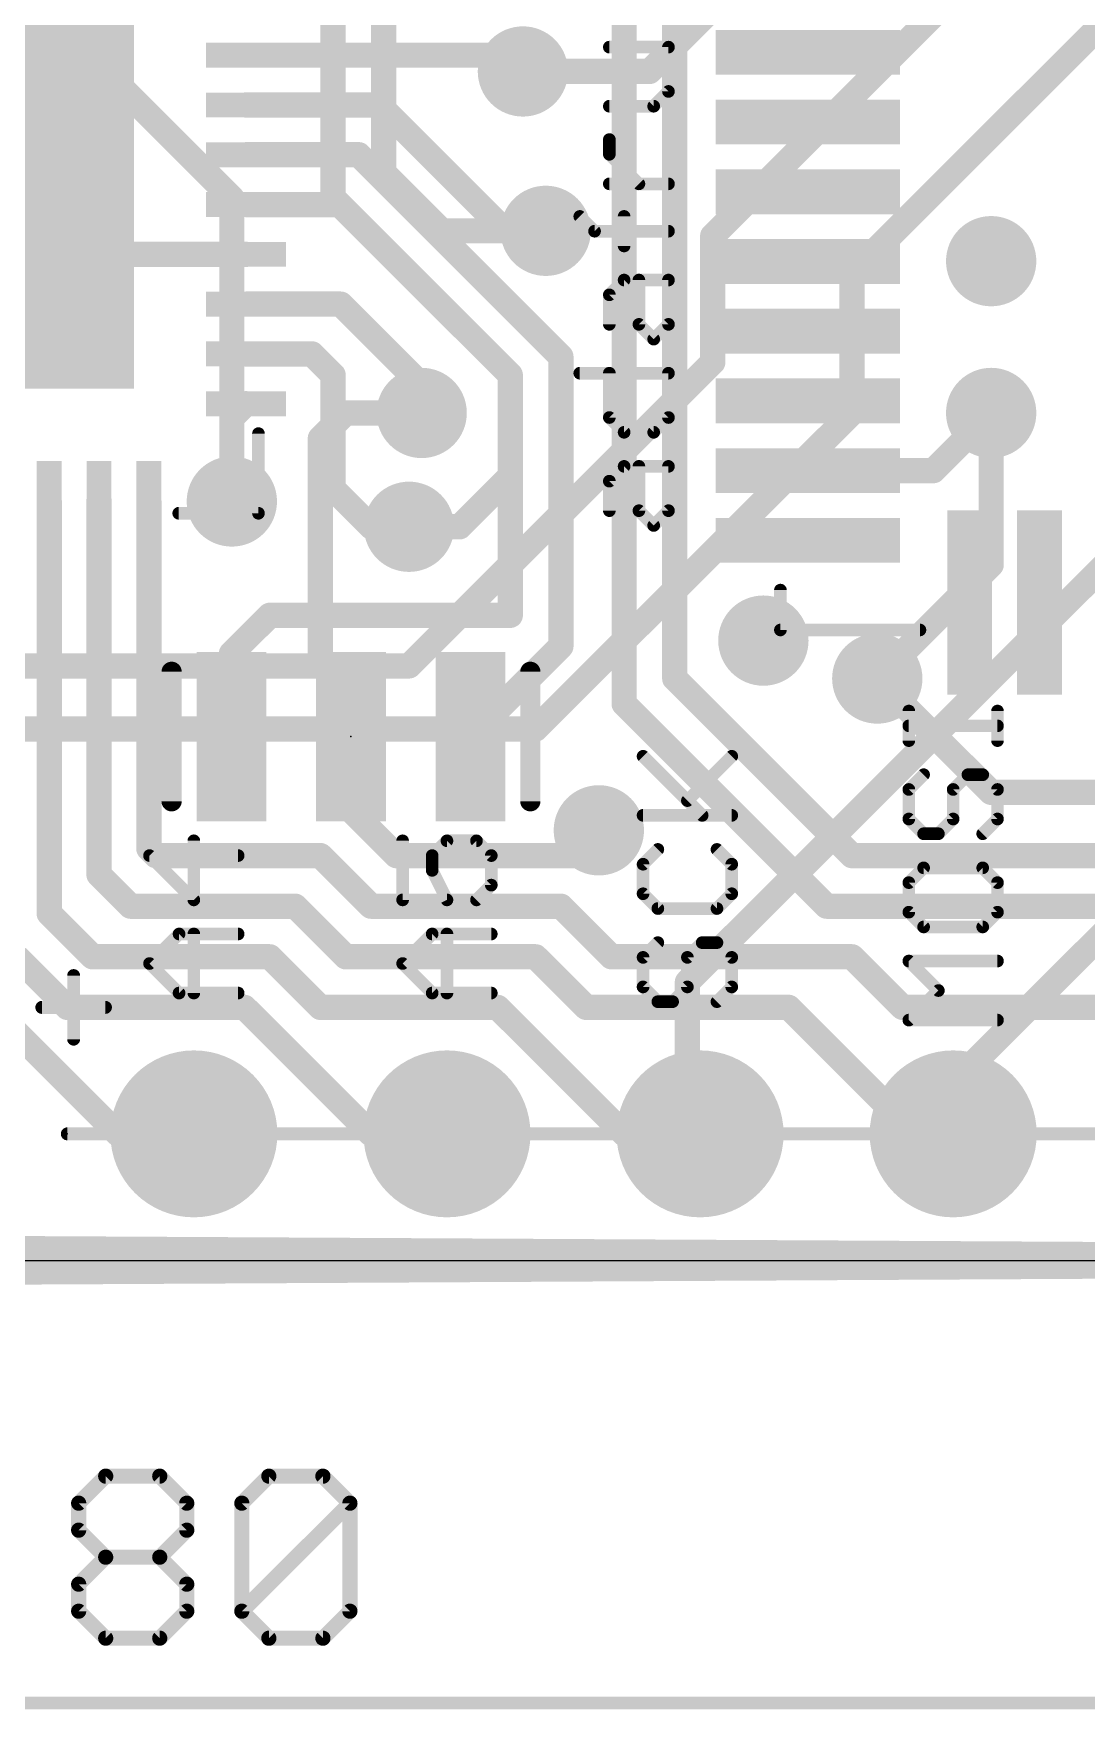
# Model space of a CAD drawing. Extents: x -8.4 to 62, y -6.5 to 32.8.
# Drawn here: x 25.06 to 35.63, y -4.51 to 12.32 of the extents above; entities that cross this region are included whole.
import ezdxf

# ---------------------------------------------------------------- set-up
doc = ezdxf.new("R2010")
doc.units = 0
for name, color, linetype in [('1', 12, 'CONTINUOUS'), ('16', 132, 'CONTINUOUS'), ('17', 110, 'CONTINUOUS'), ('18', 110, 'CONTINUOUS'), ('20', 53, 'CONTINUOUS'), ('21', 40, 'CONTINUOUS'), ('23', 40, 'CONTINUOUS'), ('47', 253, 'CONTINUOUS')]:
    doc.layers.add(name, color=color, linetype=linetype)

# ---------------------------------------------------------------- blocks, each defined once
blk = doc.blocks.new('RECT')
blk.add_solid([(-0.5, -0.5), (0.5, -0.5), (-0.5, 0.5), (0.5, 0.5)])
blk = doc.blocks.new('ROUNDP')
at = {"const_width": 0.5}
blk.add_lwpolyline([(0, -0.25, 1), (0, 0.25, 1), (0, -0.25)], format="xyb", dxfattribs=at)
blk = doc.blocks.new('ROUNDV')
at = {"const_width": 0.5}
blk.add_lwpolyline([(0, -0.25, 1), (0, 0.25, 1), (0, -0.25)], format="xyb", dxfattribs=at)

msp = doc.modelspace()

# ---------------------------------------------------------------- linework, layer by layer
at = {"layer": '1', "const_width": 0.254}
for points in [[(26.2182, 13.6452), (23.876, 11.303)], [(31.496, 12.827), (31.496, 5.842)], [(30.988, 12.573), (30.988, 5.588)], [(29.7546, 12.1016), (27.1932, 12.1016)], [(29.7546, 12.1016), (29.9182, 11.938)], [(29.9182, 11.938), (29.972, 11.938)], [(27.1932, 11.6016), (28.5304, 11.6016)], [(28.5304, 11.6016), (29.7942, 10.3378)], [(25.0774, 10.1016), (23.876, 11.303)], [(27.1932, 11.1016), (28.3254, 11.1016)], [(28.3254, 11.1016), (30.353, 9.074)], [(27.1932, 10.6016), (28.1334, 10.6016)], [(28.1334, 10.6016), (29.845, 8.89)], [(29.7942, 10.3378), (30.2006, 10.3378)], [(27.1932, 10.1016), (25.0774, 10.1016)], [(27.1932, 9.6016), (28.1436, 9.6016)], [(28.1436, 9.6016), (28.956, 8.7892)], [(27.1932, 9.1016), (27.8554, 9.1016)], [(27.8554, 9.1016), (28.067, 8.89)], [(30.353, 9.074), (30.353, 6.166)], [(28.067, 8.89), (28.067, 7.747)], [(29.845, 8.89), (29.845, 6.477)], [(28.956, 8.7892), (28.956, 8.509)], [(27.1932, 8.6016), (27.051, 8.4594)], [(27.051, 8.4594), (27.051, 7.62)], [(34.671, 8.509), (34.092, 7.93)], [(34.092, 7.93), (32.831, 7.93)], [(25.2182, 7.6266), (25.2182, 3.4838)], [(25.7182, 7.6266), (25.7182, 3.8728)], [(26.2182, 7.6266), (26.2182, 4.1348)], [(28.067, 7.747), (28.448, 7.366)], [(28.448, 7.366), (28.829, 7.366)], [(27.432, 6.477), (27.0466, 6.0916)], [(29.845, 6.477), (27.432, 6.477)], [(30.353, 6.166), (29.4466, 5.2596)], [(27.0466, 6.0916), (27.0466, 5.2596)], [(31.496, 5.842), (33.274, 4.064)], [(34.671, 4.699), (33.528, 5.842)], [(30.988, 5.588), (33.02, 3.556)], [(28.2466, 5.2596), (28.2466, 4.5194)], [(41.148, 4.699), (34.671, 4.699)], [(28.2466, 4.5194), (28.702, 4.064)], [(26.2182, 4.1348), (26.289, 4.064)], [(26.289, 4.064), (27.94, 4.064)], [(27.94, 4.064), (28.448, 3.556)], [(28.702, 4.064), (30.607, 4.064)], [(33.274, 4.064), (40.513, 4.064)], [(25.7182, 3.8728), (26.035, 3.556)], [(25.2182, 3.4838), (25.654, 3.048)], [(26.035, 3.556), (27.686, 3.556)], [(27.686, 3.556), (28.194, 3.048)], [(28.448, 3.556), (30.353, 3.556)], [(30.353, 3.556), (30.861, 3.048)], [(33.02, 3.556), (38.227, 3.556)], [(25.4, 2.54), (24.892, 3.048)], [(25.654, 3.048), (27.432, 3.048)], [(27.432, 3.048), (27.94, 2.54)], [(28.194, 3.048), (30.099, 3.048)], [(30.099, 3.048), (30.607, 2.54)], [(30.861, 3.048), (33.274, 3.048)], [(33.274, 3.048), (33.782, 2.54)], [(24.638, 2.54), (25.908, 1.27)], [(25.4, 2.54), (27.178, 2.54)], [(27.178, 2.54), (28.448, 1.27)], [(27.94, 2.54), (29.718, 2.54)], [(29.718, 2.54), (30.988, 1.27)], [(30.607, 2.54), (32.639, 2.54)], [(32.639, 2.54), (33.909, 1.27)], [(33.782, 2.54), (36.068, 2.54)], [(25.908, 1.27), (26.67, 1.27)], [(28.448, 1.27), (29.21, 1.27)], [(30.988, 1.27), (31.75, 1.27)], [(33.909, 1.27), (34.29, 1.27)], [(-0.254, -0.254), (46.355, 0)]]:
    msp.add_lwpolyline(points, dxfattribs=at)
at = {"layer": '1', "const_width": 0.127}
for points in [[(27.1932, 12.1651, 1), (27.1932, 12.0381)], [(29.7995, 12.1465, 1), (29.7097, 12.0567)], [(29.7546, 12.0381, 1), (29.7546, 12.1651)], [(29.9182, 12.0015, 1), (29.9182, 11.8745)], [(29.8733, 11.8931, 1), (29.9631, 11.9829)], [(29.972, 11.8745, 1), (29.972, 12.0015)], [(27.1932, 11.6651, 1), (27.1932, 11.5381)], [(28.5753, 11.6465, 1), (28.4855, 11.5567)], [(28.5304, 11.5381, 1), (28.5304, 11.6651)], [(27.1932, 11.1651, 1), (27.1932, 11.0381)], [(28.3703, 11.1465, 1), (28.2805, 11.0567)], [(28.3254, 11.0381, 1), (28.3254, 11.1651)], [(27.1932, 10.6651, 1), (27.1932, 10.5381)], [(28.1783, 10.6465, 1), (28.0885, 10.5567)], [(28.1334, 10.5381, 1), (28.1334, 10.6651)], [(29.7942, 10.4013, 1), (29.7942, 10.2743)], [(29.7493, 10.2929, 1), (29.8391, 10.3827)], [(30.2006, 10.2743, 1), (30.2006, 10.4013)], [(25.0774, 10.1651, 1), (25.0774, 10.0381)], [(25.0325, 10.0567, 1), (25.1223, 10.1465)], [(27.1932, 10.0381, 1), (27.1932, 10.1651)], [(27.1932, 9.6651, 1), (27.1932, 9.5381)], [(28.1885, 9.6465, 1), (28.0987, 9.5567)], [(28.1436, 9.5381, 1), (28.1436, 9.6651)], [(27.1932, 9.1651, 1), (27.1932, 9.0381)], [(27.9003, 9.1465, 1), (27.8105, 9.0567)], [(27.8554, 9.0381, 1), (27.8554, 9.1651)], [(30.4165, 9.074, 1), (30.2895, 9.074)], [(30.3081, 9.0291, 1), (30.3979, 9.1189)], [(28.1305, 8.89, 1), (28.0035, 8.89)], [(28.0221, 8.8451, 1), (28.1119, 8.9349)], [(29.9085, 8.89, 1), (29.7815, 8.89)], [(29.8001, 8.8451, 1), (29.8899, 8.9349)], [(29.0195, 8.7892, 1), (28.8925, 8.7892)], [(28.9111, 8.7443, 1), (29.0009, 8.8341)], [(27.1145, 8.4594, 1), (26.9875, 8.4594)], [(27.2381, 8.5567, 1), (27.1483, 8.6465)], [(34.7159, 8.4641, 1), (34.6261, 8.5539)], [(27.0061, 8.5043, 1), (27.0959, 8.4145)], [(28.8925, 8.509, 1), (29.0195, 8.509)], [(32.831, 7.9935, 1), (32.831, 7.8665)], [(34.0471, 7.9749, 1), (34.1369, 7.8851)], [(34.092, 7.8665, 1), (34.092, 7.9935)], [(25.2817, 7.6266, 1), (25.1547, 7.6266)], [(25.7817, 7.6266, 1), (25.6547, 7.6266)], [(26.2817, 7.6266, 1), (26.1547, 7.6266)], [(28.1119, 7.7919, 1), (28.0221, 7.7021)], [(28.0035, 7.747, 1), (28.1305, 7.747)], [(26.9875, 7.62, 1), (27.1145, 7.62)], [(28.448, 7.4295, 1), (28.448, 7.3025)], [(28.4031, 7.3211, 1), (28.4929, 7.4109)], [(28.829, 7.3025, 1), (28.829, 7.4295)], [(27.432, 6.5405, 1), (27.432, 6.4135)], [(27.4769, 6.4321, 1), (27.3871, 6.5219)], [(29.845, 6.4135, 1), (29.845, 6.5405)], [(29.7815, 6.477, 1), (29.9085, 6.477)], [(30.2895, 6.166, 1), (30.4165, 6.166)], [(30.3979, 6.1211, 1), (30.3081, 6.2109)], [(27.1101, 6.0916, 1), (26.9831, 6.0916)], [(27.0017, 6.1365, 1), (27.0915, 6.0467)], [(31.5409, 5.8869, 1), (31.4511, 5.7971)], [(31.4325, 5.842, 1), (31.5595, 5.842)], [(33.5729, 5.8869, 1), (33.4831, 5.7971)], [(31.0329, 5.6329, 1), (30.9431, 5.5431)], [(30.9245, 5.588, 1), (31.0515, 5.588)], [(28.3101, 5.2596, 1), (28.1831, 5.2596)], [(26.9831, 5.2596, 1), (27.1101, 5.2596)], [(29.4017, 5.3045, 1), (29.4915, 5.2147)], [(34.671, 4.7625, 1), (34.671, 4.6355)], [(34.6261, 4.6541, 1), (34.7159, 4.7439)], [(28.2915, 4.5643, 1), (28.2017, 4.4745)], [(28.1831, 4.5194, 1), (28.3101, 4.5194)], [(26.2631, 4.1797, 1), (26.1733, 4.0899)], [(26.1547, 4.1348, 1), (26.2817, 4.1348)], [(26.289, 4.1275, 1), (26.289, 4.0005)], [(26.2441, 4.0191, 1), (26.3339, 4.1089)], [(27.9849, 4.1089, 1), (27.8951, 4.0191)], [(27.94, 4.0005, 1), (27.94, 4.1275)], [(28.702, 4.1275, 1), (28.702, 4.0005)], [(28.6571, 4.0191, 1), (28.7469, 4.1089)], [(30.607, 4.0005, 1), (30.607, 4.1275)], [(33.274, 4.1275, 1), (33.274, 4.0005)], [(33.2291, 4.0191, 1), (33.3189, 4.1089)], [(25.7631, 3.9177, 1), (25.6733, 3.8279)], [(25.6547, 3.8728, 1), (25.7817, 3.8728)], [(25.2631, 3.5287, 1), (25.1733, 3.4389)], [(25.1547, 3.4838, 1), (25.2817, 3.4838)], [(26.035, 3.6195, 1), (26.035, 3.4925)], [(25.9901, 3.5111, 1), (26.0799, 3.6009)], [(27.7309, 3.6009, 1), (27.6411, 3.5111)], [(27.686, 3.4925, 1), (27.686, 3.6195)], [(28.448, 3.6195, 1), (28.448, 3.4925)], [(28.4031, 3.5111, 1), (28.4929, 3.6009)], [(30.3979, 3.6009, 1), (30.3081, 3.5111)], [(30.353, 3.4925, 1), (30.353, 3.6195)], [(33.02, 3.6195, 1), (33.02, 3.4925)], [(32.9751, 3.5111, 1), (33.0649, 3.6009)], [(25.654, 3.1115, 1), (25.654, 2.9845)], [(25.6091, 3.0031, 1), (25.6989, 3.0929)], [(27.4769, 3.0929, 1), (27.3871, 3.0031)], [(27.432, 2.9845, 1), (27.432, 3.1115)], [(28.194, 3.1115, 1), (28.194, 2.9845)], [(28.1491, 3.0031, 1), (28.2389, 3.0929)], [(30.1439, 3.0929, 1), (30.0541, 3.0031)], [(30.099, 2.9845, 1), (30.099, 3.1115)], [(30.861, 3.1115, 1), (30.861, 2.9845)], [(30.8161, 3.0031, 1), (30.9059, 3.0929)], [(33.3189, 3.0929, 1), (33.2291, 3.0031)], [(33.274, 2.9845, 1), (33.274, 3.1115)], [(25.4, 2.6035, 1), (25.4, 2.4765)], [(25.3551, 2.4951, 1), (25.4449, 2.5849)], [(27.2229, 2.5849, 1), (27.1331, 2.4951)], [(27.178, 2.4765, 1), (27.178, 2.6035)], [(27.94, 2.6035, 1), (27.94, 2.4765)], [(27.8951, 2.4951, 1), (27.9849, 2.5849)], [(29.7629, 2.5849, 1), (29.6731, 2.4951)], [(29.718, 2.4765, 1), (29.718, 2.6035)], [(30.607, 2.6035, 1), (30.607, 2.4765)], [(30.5621, 2.4951, 1), (30.6519, 2.5849)], [(32.6839, 2.5849, 1), (32.5941, 2.4951)], [(32.639, 2.4765, 1), (32.639, 2.6035)], [(33.782, 2.6035, 1), (33.782, 2.4765)], [(33.7371, 2.4951, 1), (33.8269, 2.5849)], [(25.908, 1.3335, 1), (25.908, 1.2065)], [(25.8631, 1.2251, 1), (25.9529, 1.3149)], [(26.67, 1.2065, 1), (26.67, 1.3335)], [(28.448, 1.3335, 1), (28.448, 1.2065)], [(28.4031, 1.2251, 1), (28.4929, 1.3149)], [(29.21, 1.2065, 1), (29.21, 1.3335)], [(30.988, 1.3335, 1), (30.988, 1.2065)], [(30.9431, 1.2251, 1), (31.0329, 1.3149)], [(31.75, 1.2065, 1), (31.75, 1.3335)], [(33.909, 1.3335, 1), (33.909, 1.2065)], [(33.8641, 1.2251, 1), (33.9539, 1.3149)], [(34.29, 1.2065, 1), (34.29, 1.3335)]]:
    msp.add_lwpolyline(points, format="xyb", dxfattribs=at)
at = {"layer": '16', "const_width": 0.254}
for points in [[(21.209, 16.51), (27.051, 10.668)], [(28.067, 15.367), (28.067, 10.668)], [(34.798, 15.494), (31.242, 11.938)], [(28.575, 10.922), (28.575, 15.113)], [(33.274, 9.906), (36.83, 13.462)], [(31.877, 10.287), (34.544, 12.954)], [(31.242, 11.938), (29.972, 11.938)], [(29.1592, 10.3378), (28.575, 10.922)], [(27.051, 10.668), (27.051, 7.62)], [(28.067, 10.668), (29.845, 8.89)], [(29.1592, 10.3378), (30.2006, 10.3378)], [(31.877, 9.017), (31.877, 10.287)], [(33.274, 8.509), (33.274, 9.906)], [(28.829, 5.969), (31.877, 9.017)], [(29.845, 8.89), (29.845, 7.874)], [(27.94, 8.255), (28.194, 8.509)], [(28.194, 8.509), (28.956, 8.509)], [(30.099, 5.334), (33.274, 8.509)], [(34.671, 6.985), (34.671, 8.509)], [(27.94, 8.255), (27.94, 5.969)], [(29.845, 7.874), (29.337, 7.366)], [(29.337, 7.366), (28.829, 7.366)], [(35.814, 6.985), (31.623, 2.794)], [(33.528, 5.842), (34.671, 6.985)], [(27.94, 5.969), (24.003, 5.969)], [(27.94, 5.969), (28.829, 5.969)], [(30.099, 5.334), (23.368, 5.334)], [(36.322, 3.81), (34.29, 1.778)], [(31.623, 2.794), (31.623, 1.397)], [(34.29, 1.778), (34.29, 1.27)], [(31.623, 1.397), (31.75, 1.27)], [(-0.127, 0.254), (46.355, 0)]]:
    msp.add_lwpolyline(points, dxfattribs=at)
at = {"layer": '16', "const_width": 0.127}
for points in [[(29.972, 12.0015, 1), (29.972, 11.8745)], [(31.1971, 11.9829, 1), (31.2869, 11.8931)], [(31.242, 11.8745, 1), (31.242, 12.0015)], [(28.6199, 10.9669, 1), (28.5301, 10.8771)], [(28.5115, 10.922, 1), (28.6385, 10.922)], [(27.1145, 10.668, 1), (26.9875, 10.668)], [(27.0061, 10.6231, 1), (27.0959, 10.7129)], [(28.1119, 10.7129, 1), (28.0221, 10.6231)], [(28.0035, 10.668, 1), (28.1305, 10.668)], [(29.1592, 10.4013, 1), (29.1592, 10.2743)], [(29.1143, 10.2929, 1), (29.2041, 10.3827)], [(30.2006, 10.2743, 1), (30.2006, 10.4013)], [(31.9405, 10.287, 1), (31.8135, 10.287)], [(31.8321, 10.3319, 1), (31.9219, 10.2421)], [(33.3375, 9.906, 1), (33.2105, 9.906)], [(33.2291, 9.9509, 1), (33.3189, 9.8611)], [(31.9219, 8.9721, 1), (31.8321, 9.0619)], [(29.9085, 8.89, 1), (29.7815, 8.89)], [(29.8001, 8.8451, 1), (29.8899, 8.9349)], [(31.8135, 9.017, 1), (31.9405, 9.017)], [(28.194, 8.5725, 1), (28.194, 8.4455)], [(28.2389, 8.4641, 1), (28.1491, 8.5539)], [(28.956, 8.4455, 1), (28.956, 8.5725)], [(33.3189, 8.4641, 1), (33.2291, 8.5539)], [(34.7345, 8.509, 1), (34.6075, 8.509)], [(33.2105, 8.509, 1), (33.3375, 8.509)], [(28.0035, 8.255, 1), (27.8765, 8.255)], [(27.8951, 8.2999, 1), (27.9849, 8.2101)], [(29.7815, 7.874, 1), (29.9085, 7.874)], [(29.8899, 7.8291, 1), (29.8001, 7.9189)], [(26.9875, 7.62, 1), (27.1145, 7.62)], [(28.829, 7.4295, 1), (28.829, 7.3025)], [(29.2921, 7.4109, 1), (29.3819, 7.3211)], [(29.337, 7.3025, 1), (29.337, 7.4295)], [(34.7159, 6.9401, 1), (34.6261, 7.0299)], [(34.6075, 6.985, 1), (34.7345, 6.985)], [(27.94, 6.0325, 1), (27.94, 5.9055)], [(27.94, 5.9055, 1), (27.94, 6.0325)], [(28.7841, 6.0139, 1), (28.8739, 5.9241)], [(28.829, 5.9055, 1), (28.829, 6.0325)], [(27.8765, 5.969, 1), (28.0035, 5.969)], [(33.4831, 5.8869, 1), (33.5729, 5.7971)], [(30.0541, 5.3789, 1), (30.1439, 5.2891)], [(30.099, 5.2705, 1), (30.099, 5.3975)], [(31.6865, 2.794, 1), (31.5595, 2.794)], [(31.5781, 2.8389, 1), (31.6679, 2.7491)], [(34.3535, 1.778, 1), (34.2265, 1.778)], [(34.2451, 1.8229, 1), (34.3349, 1.7331)], [(31.6679, 1.4419, 1), (31.5781, 1.3521)], [(31.5595, 1.397, 1), (31.6865, 1.397)], [(31.7051, 1.2251, 1), (31.7949, 1.3149)], [(34.2265, 1.27, 1), (34.3535, 1.27)]]:
    msp.add_lwpolyline(points, format="xyb", dxfattribs=at)
at = {"layer": '20'}
msp.add_line((2.54, 0), (48.26, 0), dxfattribs=at)
at = {"layer": '21'}
for points, const_width in [([(30.8393, 12.214, 1), (30.8393, 12.1505)], 0.0635), ([(31.4642, 12.1822, 1), (31.4008, 12.1822)], 0.0635), ([(31.4325, 12.1505, 1), (31.4325, 12.214)], 0.0635), ([(31.455, 11.7149, 1), (31.41, 11.7598)], 0.0635), ([(30.8393, 11.6208, 1), (30.8393, 11.5573)], 0.0635), ([(31.2618, 11.6115, 1), (31.3067, 11.5666)], 0.0635), ([(31.2842, 11.5573, 1), (31.2842, 11.6208)], 0.0635), ([(31.4008, 11.7373, 1), (31.4642, 11.7373)], 0.0635), ([(30.8711, 11.2543, 1), (30.8076, 11.2543)], 0.0635), ([(30.8618, 11.1285, 1), (30.8169, 11.0836)], 0.0635), ([(30.8076, 11.106, 1), (30.8711, 11.106)], 0.0635), ([(30.8393, 10.8412, 1), (30.8393, 10.7777)], 0.0635), ([(31.1135, 10.787, 1), (31.1584, 10.8319)], 0.0635), ([(31.4325, 10.7777, 1), (31.4325, 10.8412)], 0.0635), ([(30.5652, 10.5048, 1), (30.5203, 10.4599)], 0.0635), ([(31.0194, 10.4824, 1), (30.9559, 10.4824)], 0.0635), ([(30.691, 10.3658, 1), (30.691, 10.3023)], 0.0635), ([(30.6686, 10.3116, 1), (30.7135, 10.3565)], 0.0635), ([(31.4325, 10.3023, 1), (31.4325, 10.3658)], 0.0635), ([(30.9559, 10.1858, 1), (31.0194, 10.1858)], 0.0635), ([(30.9876, 9.8752, 1), (30.9876, 9.8117)], 0.0635), ([(31.0101, 9.821, 1), (30.9652, 9.8659)], 0.0635), ([(31.1677, 9.8434, 1), (31.1042, 9.8434)], 0.0635), ([(31.4642, 9.8434, 1), (31.4008, 9.8434)], 0.0635), ([(31.4325, 9.8117, 1), (31.4325, 9.8752)], 0.0635), ([(30.8711, 9.6951, 1), (30.8076, 9.6951)], 0.0635), ([(30.8169, 9.7176, 1), (30.8618, 9.6727)], 0.0635), ([(30.8076, 9.3986, 1), (30.8711, 9.3986)], 0.0635), ([(31.1042, 9.3986, 1), (31.1677, 9.3986)], 0.0635), ([(31.1584, 9.421, 1), (31.1135, 9.3761)], 0.0635), ([(31.4008, 9.3986, 1), (31.4642, 9.3986)], 0.0635), ([(31.455, 9.3761, 1), (31.41, 9.421)], 0.0635), ([(31.2618, 9.2727, 1), (31.3067, 9.2278)], 0.0635), ([(31.2618, 9.2278, 1), (31.3067, 9.2727)], 0.0635), ([(30.5427, 8.9397, 1), (30.5427, 8.8762)], 0.0635), ([(30.8711, 8.9079, 1), (30.8076, 8.9079)], 0.0635), ([(31.4642, 8.9079, 1), (31.4008, 8.9079)], 0.0635), ([(31.4325, 8.8762, 1), (31.4325, 8.9397)], 0.0635), ([(30.8618, 8.4855, 1), (30.8169, 8.4406)], 0.0635), ([(30.8076, 8.463, 1), (30.8711, 8.463)], 0.0635), ([(31.4008, 8.463, 1), (31.4642, 8.463)], 0.0635), ([(31.455, 8.4406, 1), (31.41, 8.4855)], 0.0635), ([(27.3499, 8.3016, 1), (27.2864, 8.3016)], 0.0635), ([(30.9876, 8.3465, 1), (30.9876, 8.283)], 0.0635), ([(30.9652, 8.2923, 1), (31.0101, 8.3372)], 0.0635), ([(31.2618, 8.3372, 1), (31.3067, 8.2923)], 0.0635), ([(31.2842, 8.283, 1), (31.2842, 8.3465)], 0.0635), ([(30.9876, 8.0041, 1), (30.9876, 7.9406)], 0.0635), ([(31.0101, 7.9499, 1), (30.9652, 7.9948)], 0.0635), ([(31.1677, 7.9724, 1), (31.1042, 7.9724)], 0.0635), ([(31.4642, 7.9724, 1), (31.4008, 7.9724)], 0.0635), ([(31.4325, 7.9406, 1), (31.4325, 8.0041)], 0.0635), ([(30.8169, 7.8466, 1), (30.8618, 7.8016)], 0.0635), ([(30.8711, 7.8241, 1), (30.8076, 7.8241)], 0.0635), ([(31.1584, 7.55, 1), (31.1135, 7.5051)], 0.0635), ([(31.455, 7.5051, 1), (31.41, 7.55)], 0.0635), ([(26.5182, 7.5334, 1), (26.5182, 7.4699)], 0.0635), ([(27.2864, 7.5016, 1), (27.3499, 7.5016)], 0.0635), ([(27.3182, 7.4699, 1), (27.3182, 7.5334)], 0.0635), ([(30.8076, 7.5275, 1), (30.8711, 7.5275)], 0.0635), ([(31.1042, 7.5275, 1), (31.1677, 7.5275)], 0.0635), ([(31.2618, 7.4017, 1), (31.3067, 7.3568)], 0.0635), ([(31.2618, 7.3568, 1), (31.3067, 7.4017)], 0.0635), ([(31.4008, 7.5275, 1), (31.4642, 7.5275)], 0.0635), ([(32.5878, 6.73, 1), (32.5243, 6.73)], 0.0635), ([(32.556, 6.3617, 1), (32.556, 6.2983)], 0.0635), ([(32.5243, 6.33, 1), (32.5878, 6.33)], 0.0635), ([(33.956, 6.2983, 1), (33.956, 6.3617)], 0.0635), ([(26.4974, 5.9096, 1), (26.3958, 5.9096)], 0.1016), ([(30.0974, 5.9096, 1), (29.9958, 5.9096)], 0.1016), ([(33.8765, 5.5155, 1), (33.813, 5.5155)], 0.0635), ([(34.7663, 5.5155, 1), (34.7028, 5.5155)], 0.0635), ([(33.8447, 5.399, 1), (33.8447, 5.3355)], 0.0635), ([(34.7345, 5.3355, 1), (34.7345, 5.399)], 0.0635), ([(33.813, 5.2189, 1), (33.8765, 5.2189)], 0.0635), ([(34.7028, 5.2189, 1), (34.7663, 5.2189)], 0.0635), ([(31.2002, 5.0839, 1), (31.1553, 5.039)], 0.0635), ([(32.09, 5.039, 1), (32.045, 5.0839)], 0.0635), ([(34.0155, 4.8541, 1), (33.9706, 4.899)], 0.0635), ([(34.4379, 4.9083, 1), (34.4379, 4.8448)], 0.0635), ([(34.4604, 4.8541, 1), (34.4155, 4.899)], 0.0635), ([(34.6087, 4.899, 1), (34.5638, 4.8541)], 0.0635), ([(34.5862, 4.8448, 1), (34.5862, 4.9083)], 0.0635), ([(33.8765, 4.7283, 1), (33.813, 4.7283)], 0.0635), ([(33.8223, 4.7507, 1), (33.8672, 4.7058)], 0.0635), ([(34.3214, 4.7283, 1), (34.2579, 4.7283)], 0.0635), ([(34.2672, 4.7507, 1), (34.3121, 4.7058)], 0.0635), ([(34.7663, 4.7283, 1), (34.7028, 4.7283)], 0.0635), ([(34.712, 4.7058, 1), (34.757, 4.7507)], 0.0635), ([(26.3958, 4.6096, 1), (26.4974, 4.6096)], 0.1016), ([(29.9958, 4.6096, 1), (30.0974, 4.6096)], 0.1016), ([(31.6002, 4.639, 1), (31.6451, 4.5941)], 0.0635), ([(31.1777, 4.5, 1), (31.1777, 4.4365)], 0.0635), ([(31.7485, 4.4458, 1), (31.7934, 4.4907)], 0.0635), ([(32.0675, 4.4365, 1), (32.0675, 4.5)], 0.0635), ([(33.813, 4.4317, 1), (33.8765, 4.4317)], 0.0635), ([(33.8672, 4.4542, 1), (33.8223, 4.4093)], 0.0635), ([(34.2579, 4.4317, 1), (34.3214, 4.4317)], 0.0635), ([(34.3121, 4.4093, 1), (34.2672, 4.4542)], 0.0635), ([(34.7028, 4.4317, 1), (34.7663, 4.4317)], 0.0635), ([(34.757, 4.4093, 1), (34.712, 4.4542)], 0.0635), ([(26.7014, 4.2127, 1), (26.6379, 4.2127)], 0.0635), ([(28.7965, 4.2127, 1), (28.733, 4.2127)], 0.0635), ([(29.2096, 4.2444, 1), (29.2096, 4.1809)], 0.0635), ([(29.2321, 4.1902, 1), (29.1872, 4.2351)], 0.0635), ([(29.5287, 4.2351, 1), (29.4838, 4.1902)], 0.0635), ([(29.5062, 4.1809, 1), (29.5062, 4.2444)], 0.0635), ([(33.993, 4.3152, 1), (33.993, 4.2517)], 0.0635), ([(33.9706, 4.261, 1), (34.0155, 4.3059)], 0.0635), ([(34.1189, 4.3059, 1), (34.1638, 4.261)], 0.0635), ([(34.1413, 4.2517, 1), (34.1413, 4.3152)], 0.0635), ([(34.5638, 4.3059, 1), (34.6087, 4.261)], 0.0635), ([(26.2247, 4.0961, 1), (26.2247, 4.0326)], 0.0635), ([(26.2472, 4.0868, 1), (26.2023, 4.0419)], 0.0635), ([(27.1145, 4.0326, 1), (27.1145, 4.0961)], 0.0635), ([(29.0931, 4.0644, 1), (29.0296, 4.0644)], 0.0635), ([(29.0389, 4.0868, 1), (29.0838, 4.0419)], 0.0635), ([(29.6863, 4.0644, 1), (29.6228, 4.0644)], 0.0635), ([(29.632, 4.0419, 1), (29.677, 4.0868)], 0.0635), ([(31.2095, 3.9776, 1), (31.146, 3.9776)], 0.0635), ([(31.3485, 4.1035, 1), (31.3036, 4.1484)], 0.0635), ([(31.9417, 4.1484, 1), (31.8968, 4.1035)], 0.0635), ([(32.0993, 3.9776, 1), (32.0358, 3.9776)], 0.0635), ([(29.0897, 3.9303, 1), (29.0329, 3.9019)], 0.0635), ([(29.0296, 3.9161, 1), (29.0931, 3.9161)], 0.0635), ([(31.1553, 4.0001, 1), (31.2002, 3.9552)], 0.0635), ([(32.045, 3.9552, 1), (32.09, 4.0001)], 0.0635), ([(33.993, 3.9728, 1), (33.993, 3.9093)], 0.0635), ([(34.0155, 3.9186, 1), (33.9706, 3.9635)], 0.0635), ([(34.6087, 3.9635, 1), (34.5638, 3.9186)], 0.0635), ([(34.5862, 3.9093, 1), (34.5862, 3.9728)], 0.0635), ([(29.6228, 3.7678, 1), (29.6863, 3.7678)], 0.0635), ([(29.677, 3.7453, 1), (29.632, 3.7902)], 0.0635), ([(31.2002, 3.7035, 1), (31.1553, 3.6586)], 0.0635), ([(31.146, 3.681, 1), (31.2095, 3.681)], 0.0635), ([(32.0358, 3.681, 1), (32.0993, 3.681)], 0.0635), ([(32.09, 3.6586, 1), (32.045, 3.7035)], 0.0635), ([(33.8765, 3.7928, 1), (33.813, 3.7928)], 0.0635), ([(33.8223, 3.8152, 1), (33.8672, 3.7703)], 0.0635), ([(34.7663, 3.7928, 1), (34.7028, 3.7928)], 0.0635), ([(34.712, 3.7703, 1), (34.757, 3.8152)], 0.0635), ([(26.6379, 3.6195, 1), (26.7014, 3.6195)], 0.0635), ([(26.6472, 3.597, 1), (26.6921, 3.642)], 0.0635), ([(28.7647, 3.6513, 1), (28.7647, 3.5878)], 0.0635), ([(28.733, 3.6195, 1), (28.7965, 3.6195)], 0.0635), ([(29.1812, 3.6053, 1), (29.238, 3.6337)], 0.0635), ([(29.2096, 3.5878, 1), (29.2096, 3.6513)], 0.0635), ([(29.4838, 3.642, 1), (29.5287, 3.597)], 0.0635), ([(31.326, 3.5645, 1), (31.326, 3.501)], 0.0635), ([(31.3036, 3.5103, 1), (31.3485, 3.5552)], 0.0635), ([(31.8968, 3.5552, 1), (31.9417, 3.5103)], 0.0635), ([(31.9192, 3.501, 1), (31.9192, 3.5645)], 0.0635), ([(33.8672, 3.5186, 1), (33.8223, 3.4737)], 0.0635), ([(34.757, 3.4737, 1), (34.712, 3.5186)], 0.0635), ([(33.813, 3.4962, 1), (33.8765, 3.4962)], 0.0635), ([(33.993, 3.3797, 1), (33.993, 3.3161)], 0.0635), ([(33.9706, 3.3254, 1), (34.0155, 3.3704)], 0.0635), ([(34.5638, 3.3704, 1), (34.6087, 3.3254)], 0.0635), ([(34.5862, 3.3161, 1), (34.5862, 3.3797)], 0.0635), ([(34.7028, 3.4962, 1), (34.7663, 3.4962)], 0.0635), ([(26.5213, 3.3089, 1), (26.5213, 3.2454)], 0.0635), ([(26.5438, 3.2547, 1), (26.4989, 3.2996)], 0.0635), ([(26.7014, 3.2772, 1), (26.6379, 3.2772)], 0.0635), ([(27.1145, 3.2454, 1), (27.1145, 3.3089)], 0.0635), ([(29.0613, 3.3089, 1), (29.0613, 3.2454)], 0.0635), ([(29.0838, 3.2547, 1), (29.0389, 3.2996)], 0.0635), ([(29.2414, 3.2772, 1), (29.1779, 3.2772)], 0.0635), ([(29.6545, 3.2454, 1), (29.6545, 3.3089)], 0.0635), ([(31.3485, 3.1679, 1), (31.3036, 3.2128)], 0.0635), ([(31.7709, 3.2221, 1), (31.7709, 3.1586)], 0.0635), ([(31.7934, 3.1679, 1), (31.7485, 3.2128)], 0.0635), ([(31.9417, 3.2128, 1), (31.8968, 3.1679)], 0.0635), ([(31.9192, 3.1586, 1), (31.9192, 3.2221)], 0.0635), ([(26.2472, 3.003, 1), (26.2023, 2.9581)], 0.0635), ([(26.2023, 3.003, 1), (26.2472, 2.9581)], 0.0635), ([(28.7872, 3.003, 1), (28.7423, 2.9581)], 0.0635), ([(28.7423, 3.003, 1), (28.7872, 2.9581)], 0.0635), ([(31.1553, 3.0646, 1), (31.2002, 3.0196)], 0.0635), ([(31.2095, 3.0421, 1), (31.146, 3.0421)], 0.0635), ([(31.6002, 3.0646, 1), (31.6451, 3.0196)], 0.0635), ([(31.6544, 3.0421, 1), (31.5909, 3.0421)], 0.0635), ([(32.0993, 3.0421, 1), (32.0358, 3.0421)], 0.0635), ([(32.045, 3.0196, 1), (32.09, 3.0646)], 0.0635), ([(33.8447, 3.0373, 1), (33.8447, 2.9738)], 0.0635), ([(33.8672, 3.028, 1), (33.8223, 2.9831)], 0.0635), ([(34.7345, 2.9738, 1), (34.7345, 3.0373)], 0.0635), ([(26.5213, 2.7157, 1), (26.5213, 2.6522)], 0.0635), ([(26.4989, 2.6615, 1), (26.5438, 2.7064)], 0.0635), ([(26.6379, 2.684, 1), (26.7014, 2.684)], 0.0635), ([(27.1145, 2.6522, 1), (27.1145, 2.7157)], 0.0635), ([(29.0613, 2.7157, 1), (29.0613, 2.6522)], 0.0635), ([(29.0389, 2.6615, 1), (29.0838, 2.7064)], 0.0635), ([(29.1779, 2.684, 1), (29.2414, 2.684)], 0.0635), ([(29.6545, 2.6522, 1), (29.6545, 2.7157)], 0.0635), ([(31.2002, 2.768, 1), (31.1553, 2.7231)], 0.0635), ([(31.146, 2.7455, 1), (31.2095, 2.7455)], 0.0635), ([(31.5909, 2.7455, 1), (31.6544, 2.7455)], 0.0635), ([(31.6451, 2.7231, 1), (31.6002, 2.768)], 0.0635), ([(32.0358, 2.7455, 1), (32.0993, 2.7455)], 0.0635), ([(32.09, 2.7231, 1), (32.045, 2.768)], 0.0635), ([(34.1638, 2.6865, 1), (34.1189, 2.7314)], 0.0635), ([(34.1189, 2.6865, 1), (34.1638, 2.7314)], 0.0635), ([(31.326, 2.629, 1), (31.326, 2.5655)], 0.0635), ([(31.3036, 2.5748, 1), (31.3485, 2.6197)], 0.0635), ([(31.4519, 2.6197, 1), (31.4968, 2.5748)], 0.0635), ([(31.4743, 2.5655, 1), (31.4743, 2.629)], 0.0635), ([(31.8968, 2.6197, 1), (31.9417, 2.5748)], 0.0635), ([(33.8447, 2.4441, 1), (33.8447, 2.3806)], 0.0635), ([(33.8223, 2.4348, 1), (33.8672, 2.3899)], 0.0635), ([(34.7345, 2.3806, 1), (34.7345, 2.4441)], 0.0635)]:
    msp.add_lwpolyline(points, format="xyb", dxfattribs=dict(at, const_width=const_width))
for points, const_width in [([(31.4325, 12.1822), (30.8393, 12.1822)], 0.127), ([(31.4325, 11.7373), (31.4325, 12.1822)], 0.127), ([(31.2842, 11.5891), (31.4325, 11.7373)], 0.127), ([(30.8393, 11.5891), (31.2842, 11.5891)], 0.127), ([(30.8393, 11.106), (30.8393, 11.2543)], 0.127), ([(31.1359, 10.8095), (30.8393, 11.106)], 0.127), ([(31.4325, 10.8095), (30.8393, 10.8095)], 0.127), ([(30.691, 10.3341), (30.5427, 10.4824)], 0.127), ([(30.9876, 10.1858), (30.9876, 10.4824)], 0.127), ([(31.4325, 10.3341), (30.691, 10.3341)], 0.127), ([(30.8393, 9.6951), (30.9876, 9.8434)], 0.127), ([(30.9876, 9.8434), (31.4325, 9.8434)], 0.127), ([(31.1359, 9.3986), (31.1359, 9.8434)], 0.127), ([(31.4325, 9.8434), (31.4325, 9.3986)], 0.127), ([(30.8393, 9.3986), (30.8393, 9.6951)], 0.127), ([(31.2842, 9.2503), (31.1359, 9.3986)], 0.127), ([(31.4325, 9.3986), (31.2842, 9.2503)], 0.127), ([(30.5427, 8.9079), (31.4325, 8.9079)], 0.127), ([(30.8393, 8.463), (30.8393, 8.9079)], 0.127), ([(31.4325, 8.9079), (31.4325, 8.463)], 0.127), ([(30.9876, 8.3147), (30.8393, 8.463)], 0.127), ([(31.4325, 8.463), (31.2842, 8.3147)], 0.127), ([(27.3182, 8.3016), (27.3182, 7.5016)], 0.127), ([(31.2842, 8.3147), (30.9876, 8.3147)], 0.127), ([(30.8393, 7.8241), (30.9876, 7.9724)], 0.127), ([(30.9876, 7.9724), (31.4325, 7.9724)], 0.127), ([(31.1359, 7.5275), (31.1359, 7.9724)], 0.127), ([(31.4325, 7.9724), (31.4325, 7.5275)], 0.127), ([(30.8393, 7.5275), (30.8393, 7.8241)], 0.127), ([(31.2842, 7.3792), (31.1359, 7.5275)], 0.127), ([(31.4325, 7.5275), (31.2842, 7.3792)], 0.127), ([(27.3182, 7.5016), (26.5182, 7.5016)], 0.127), ([(32.556, 6.73), (32.556, 6.33)], 0.127), ([(32.556, 6.33), (33.956, 6.33)], 0.127), ([(26.4466, 4.6096), (26.4466, 5.9096)], 0.2032), ([(30.0466, 5.9096), (30.0466, 4.6096)], 0.2032), ([(33.8447, 5.2189), (33.8447, 5.5155)], 0.127), ([(34.7345, 5.2189), (34.7345, 5.5155)], 0.127), ([(34.7345, 5.3672), (33.8447, 5.3672)], 0.127), ([(31.7709, 4.4683), (31.1777, 5.0614)], 0.127), ([(31.6226, 4.6166), (32.0675, 5.0614)], 0.127), ([(33.993, 4.8766), (33.8447, 4.7283)], 0.127), ([(34.2896, 4.7283), (34.4379, 4.8766)], 0.127), ([(34.4379, 4.8766), (34.5862, 4.8766)], 0.127), ([(34.5862, 4.8766), (34.7345, 4.7283)], 0.127), ([(33.8447, 4.7283), (33.8447, 4.4317)], 0.127), ([(34.2896, 4.4317), (34.2896, 4.7283)], 0.127), ([(34.7345, 4.7283), (34.7345, 4.4317)], 0.127), ([(31.1777, 4.4683), (32.0675, 4.4683)], 0.127), ([(33.8447, 4.4317), (33.993, 4.2834)], 0.127), ([(34.1413, 4.2834), (34.2896, 4.4317)], 0.127), ([(34.7345, 4.4317), (34.5862, 4.2834)], 0.127), ([(26.6696, 3.6195), (26.6696, 4.2127)], 0.127), ([(28.7647, 4.2127), (28.7647, 3.6195)], 0.127), ([(29.0613, 4.0644), (29.2096, 4.2127)], 0.127), ([(29.2096, 4.2127), (29.5062, 4.2127)], 0.127), ([(29.5062, 4.2127), (29.6545, 4.0644)], 0.127), ([(33.993, 4.2834), (34.1413, 4.2834)], 0.127), ([(27.1145, 4.0644), (26.2247, 4.0644)], 0.127), ([(26.2247, 4.0644), (26.6696, 3.6195)], 0.127), ([(29.0613, 3.9161), (29.0613, 4.0644)], 0.127), ([(29.6545, 4.0644), (29.6545, 3.7678)], 0.127), ([(31.326, 4.1259), (31.1777, 3.9776)], 0.127), ([(31.1777, 3.9776), (31.1777, 3.681)], 0.127), ([(32.0675, 3.9776), (31.9192, 4.1259)], 0.127), ([(32.0675, 3.681), (32.0675, 3.9776)], 0.127), ([(29.2096, 3.6195), (29.0613, 3.9161)], 0.127), ([(33.993, 3.9411), (33.8447, 3.7928)], 0.127), ([(34.5862, 3.9411), (33.993, 3.9411)], 0.127), ([(34.7345, 3.7928), (34.5862, 3.9411)], 0.127), ([(29.6545, 3.7678), (29.5062, 3.6195)], 0.127), ([(31.1777, 3.681), (31.326, 3.5327)], 0.127), ([(31.9192, 3.5327), (32.0675, 3.681)], 0.127), ([(33.8447, 3.7928), (33.8447, 3.4962)], 0.127), ([(34.7345, 3.4962), (34.7345, 3.7928)], 0.127), ([(28.7647, 3.6195), (29.2096, 3.6195)], 0.127), ([(31.326, 3.5327), (31.9192, 3.5327)], 0.127), ([(33.8447, 3.4962), (33.993, 3.3479)], 0.127), ([(34.5862, 3.3479), (34.7345, 3.4962)], 0.127), ([(33.993, 3.3479), (34.5862, 3.3479)], 0.127), ([(26.2247, 2.9806), (26.5213, 3.2772)], 0.127), ([(26.5213, 3.2772), (27.1145, 3.2772)], 0.127), ([(26.6696, 2.684), (26.6696, 3.2772)], 0.127), ([(28.7647, 2.9806), (29.0613, 3.2772)], 0.127), ([(29.0613, 3.2772), (29.6545, 3.2772)], 0.127), ([(29.2096, 2.684), (29.2096, 3.2772)], 0.127), ([(31.326, 3.1904), (31.1777, 3.0421)], 0.127), ([(31.6226, 3.0421), (31.7709, 3.1904)], 0.127), ([(31.7709, 3.1904), (31.9192, 3.1904)], 0.127), ([(31.9192, 3.1904), (32.0675, 3.0421)], 0.127), ([(26.5213, 2.684), (26.2247, 2.9806)], 0.127), ([(29.0613, 2.684), (28.7647, 2.9806)], 0.127), ([(31.1777, 3.0421), (31.1777, 2.7455)], 0.127), ([(31.6226, 2.7455), (31.6226, 3.0421)], 0.127), ([(32.0675, 3.0421), (32.0675, 2.7455)], 0.127), ([(34.1413, 2.709), (33.8447, 3.0056)], 0.127), ([(33.8447, 3.0056), (34.7345, 3.0056)], 0.127), ([(27.1145, 2.684), (26.5213, 2.684)], 0.127), ([(29.6545, 2.684), (29.0613, 2.684)], 0.127), ([(31.1777, 2.7455), (31.326, 2.5972)], 0.127), ([(31.4743, 2.5972), (31.6226, 2.7455)], 0.127), ([(32.0675, 2.7455), (31.9192, 2.5972)], 0.127), ([(33.8447, 2.4124), (34.1413, 2.709)], 0.127), ([(31.326, 2.5972), (31.4743, 2.5972)], 0.127), ([(34.7345, 2.4124), (33.8447, 2.4124)], 0.127)]:
    msp.add_lwpolyline(points, dxfattribs=dict(at, const_width=const_width))
at = {"layer": '23'}
for p in [(28.2466, 5.2596), (25.4, 1.27)]:
    msp.add_point(p, dxfattribs=at)
at = {"layer": '47'}
for points, const_width in [([(25.4635, 2.2208), (25.4635, 2.8592)], 0.13), ([(25.1443, 2.54), (25.7827, 2.54)], 0.13), ([(25.4, 1.27), (61.894, 1.27)], 0.13), ([(25.514, -2.4385), (25.7852, -2.1673)], 0.1524), ([(25.7852, -2.1673), (26.3275, -2.1673)], 0.1524), ([(26.3275, -2.1673), (26.5987, -2.4385)], 0.1524), ([(27.1512, -2.4385), (27.4224, -2.1673)], 0.1524), ([(27.4224, -2.1673), (27.9647, -2.1673)], 0.1524), ([(27.9647, -2.1673), (28.2359, -2.4385)], 0.1524), ([(25.514, -2.7096), (25.514, -2.4385)], 0.1524), ([(26.5987, -2.4385), (26.5987, -2.7096)], 0.1524), ([(27.1512, -3.5231), (27.1512, -2.4385)], 0.1524), ([(27.1512, -3.5231), (28.2359, -2.4385)], 0.1524), ([(28.2359, -2.4385), (28.2359, -3.5231)], 0.1524), ([(25.7852, -2.9808), (25.514, -2.7096)], 0.1524), ([(26.5987, -2.7096), (26.3275, -2.9808)], 0.1524), ([(25.514, -3.252), (25.7852, -2.9808)], 0.1524), ([(25.7852, -2.9808), (26.3275, -2.9808)], 0.1524), ([(26.3275, -2.9808), (26.5987, -3.252)], 0.1524), ([(25.514, -3.5231), (25.514, -3.252)], 0.1524), ([(26.5987, -3.252), (26.5987, -3.5231)], 0.1524), ([(25.7852, -3.7943), (25.514, -3.5231)], 0.1524), ([(26.5987, -3.5231), (26.3275, -3.7943)], 0.1524), ([(27.4224, -3.7943), (27.1512, -3.5231)], 0.1524), ([(28.2359, -3.5231), (27.9647, -3.7943)], 0.1524), ([(26.3275, -3.7943), (25.7852, -3.7943)], 0.1524), ([(27.9647, -3.7943), (27.4224, -3.7943)], 0.1524), ([(2.732, -4.445), (48.195, -4.445)], 0.13)]:
    msp.add_lwpolyline(points, dxfattribs=dict(at, const_width=const_width))
for points, const_width in [([(25.496, 2.8592, 1), (25.431, 2.8592)], 0.065), ([(25.1443, 2.5725, 1), (25.1443, 2.5075)], 0.065), ([(25.7827, 2.5075, 1), (25.7827, 2.5725)], 0.065), ([(25.431, 2.2208, 1), (25.496, 2.2208)], 0.065), ([(25.4, 1.3025, 1), (25.4, 1.2375)], 0.065), ([(25.7852, -2.1292, 1), (25.7852, -2.2054)], 0.0762), ([(25.8121, -2.1943, 1), (25.7583, -2.1404)], 0.0762), ([(26.3545, -2.1404, 1), (26.3006, -2.1943)], 0.0762), ([(26.3275, -2.2054, 1), (26.3275, -2.1292)], 0.0762), ([(27.4224, -2.1292, 1), (27.4224, -2.2054)], 0.0762), ([(27.4493, -2.1943, 1), (27.3954, -2.1404)], 0.0762), ([(27.9916, -2.1404, 1), (27.9378, -2.1943)], 0.0762), ([(27.9647, -2.2054, 1), (27.9647, -2.1292)], 0.0762), ([(25.5521, -2.4385, 1), (25.4759, -2.4385)], 0.0762), ([(25.4871, -2.4115, 1), (25.541, -2.4654)], 0.0762), ([(26.6368, -2.4385, 1), (26.5606, -2.4385)], 0.0762), ([(26.5718, -2.4654, 1), (26.6256, -2.4115)], 0.0762), ([(27.1893, -2.4385, 1), (27.1131, -2.4385)], 0.0762), ([(27.1243, -2.4115, 1), (27.1781, -2.4654)], 0.0762), ([(28.274, -2.4385, 1), (28.1978, -2.4385)], 0.0762), ([(28.2628, -2.4654, 1), (28.2089, -2.4115)], 0.0762), ([(28.2089, -2.4654, 1), (28.2628, -2.4115)], 0.0762), ([(25.541, -2.6827, 1), (25.4871, -2.7366)], 0.0762), ([(25.4759, -2.7096, 1), (25.5521, -2.7096)], 0.0762), ([(26.5606, -2.7096, 1), (26.6368, -2.7096)], 0.0762), ([(26.6256, -2.7366, 1), (26.5718, -2.6827)], 0.0762), ([(25.7852, -2.9427, 1), (25.7852, -3.0189)], 0.0762), ([(25.8121, -3.0077, 1), (25.7583, -2.9539)], 0.0762), ([(25.7583, -3.0077, 1), (25.8121, -2.9539)], 0.0762), ([(26.3545, -2.9539, 1), (26.3006, -3.0077)], 0.0762), ([(26.3006, -2.9539, 1), (26.3545, -3.0077)], 0.0762), ([(26.3275, -3.0189, 1), (26.3275, -2.9427)], 0.0762), ([(25.5521, -3.252, 1), (25.4759, -3.252)], 0.0762), ([(25.4871, -3.225, 1), (25.541, -3.2789)], 0.0762), ([(26.6368, -3.252, 1), (26.5606, -3.252)], 0.0762), ([(26.5718, -3.2789, 1), (26.6256, -3.225)], 0.0762), ([(25.541, -3.4962, 1), (25.4871, -3.5501)], 0.0762), ([(25.4759, -3.5231, 1), (25.5521, -3.5231)], 0.0762), ([(26.5606, -3.5231, 1), (26.6368, -3.5231)], 0.0762), ([(26.6256, -3.5501, 1), (26.5718, -3.4962)], 0.0762), ([(27.1781, -3.4962, 1), (27.1243, -3.5501)], 0.0762), ([(27.1243, -3.4962, 1), (27.1781, -3.5501)], 0.0762), ([(27.1131, -3.5231, 1), (27.1893, -3.5231)], 0.0762), ([(28.1978, -3.5231, 1), (28.274, -3.5231)], 0.0762), ([(28.2628, -3.5501, 1), (28.2089, -3.4962)], 0.0762), ([(25.7852, -3.7562, 1), (25.7852, -3.8324)], 0.0762), ([(25.7583, -3.8212, 1), (25.8121, -3.7674)], 0.0762), ([(26.3006, -3.7674, 1), (26.3545, -3.8212)], 0.0762), ([(26.3275, -3.8324, 1), (26.3275, -3.7562)], 0.0762), ([(27.4224, -3.7562, 1), (27.4224, -3.8324)], 0.0762), ([(27.3954, -3.8212, 1), (27.4493, -3.7674)], 0.0762), ([(27.9378, -3.7674, 1), (27.9916, -3.8212)], 0.0762), ([(27.9647, -3.8324, 1), (27.9647, -3.7562)], 0.0762)]:
    msp.add_lwpolyline(points, format="xyb", dxfattribs=dict(at, const_width=const_width))

# ---------------------------------------------------------------- block references
at = {"layer": '1'}
for p, xscale, yscale in [((23.7182, 11.1016), 4.7, 4.7), ((32.831, 12.13), 1.85, 0.45), ((32.831, 11.43), 1.85, 0.45), ((32.831, 10.73), 1.85, 0.45), ((32.831, 10.03), 1.85, 0.45), ((32.831, 9.33), 1.85, 0.45), ((32.831, 8.63), 1.85, 0.45), ((32.831, 7.93), 1.85, 0.45), ((32.831, 7.23), 1.85, 0.45)]:
    msp.add_blockref('RECT', p, dxfattribs=dict(at, xscale=xscale, yscale=yscale))
for p, xscale, yscale, rotation in [((27.1932, 12.1016), 0.8, 0.25, 180), ((27.1932, 11.6016), 0.8, 0.25, 180), ((27.1932, 11.1016), 0.8, 0.25, 180), ((27.1932, 10.6016), 0.8, 0.25, 180), ((27.1932, 10.1016), 0.8, 0.25, 180), ((27.1932, 9.6016), 0.8, 0.25, 180), ((27.1932, 9.1016), 0.8, 0.25, 180), ((27.1932, 8.6016), 0.8, 0.25, 180), ((25.2182, 7.6266), 0.8, 0.25, 90), ((25.7182, 7.6266), 0.8, 0.25, 90), ((26.2182, 7.6266), 0.8, 0.25, 90), ((34.456, 6.605), 1.85, 0.45, 270), ((35.156, 6.605), 1.85, 0.45, 270), ((27.0466, 5.2596), 0.7, 1.7, 180), ((28.2466, 5.2596), 0.7, 1.7, 180), ((29.4466, 5.2596), 0.7, 1.7, 180)]:
    msp.add_blockref('RECT', p, dxfattribs=dict(at, xscale=xscale, yscale=yscale, rotation=rotation))
at = {"layer": '17', "xscale": 1.6764, "yscale": 1.6764, "rotation": 270}
for p in [(26.67, 1.27), (26.67, 1.27), (29.21, 1.27), (29.21, 1.27), (31.75, 1.27), (31.75, 1.27), (34.29, 1.27), (34.29, 1.27)]:
    msp.add_blockref('ROUNDP', p, dxfattribs=at)
at = {"layer": '18', "xscale": 0.9064, "yscale": 0.9064}
for p in [(29.972, 11.938), (29.972, 11.938), (30.2006, 10.3378), (30.2006, 10.3378), (34.671, 10.033), (34.671, 10.033), (28.956, 8.509), (28.956, 8.509), (34.671, 8.509), (34.671, 8.509), (27.051, 7.62), (27.051, 7.62), (28.829, 7.366), (28.829, 7.366), (32.385, 6.223), (32.385, 6.223), (33.528, 5.842), (33.528, 5.842), (30.734, 4.318), (30.734, 4.318)]:
    msp.add_blockref('ROUNDV', p, dxfattribs=at)

doc.saveas('drawing.dxf')
